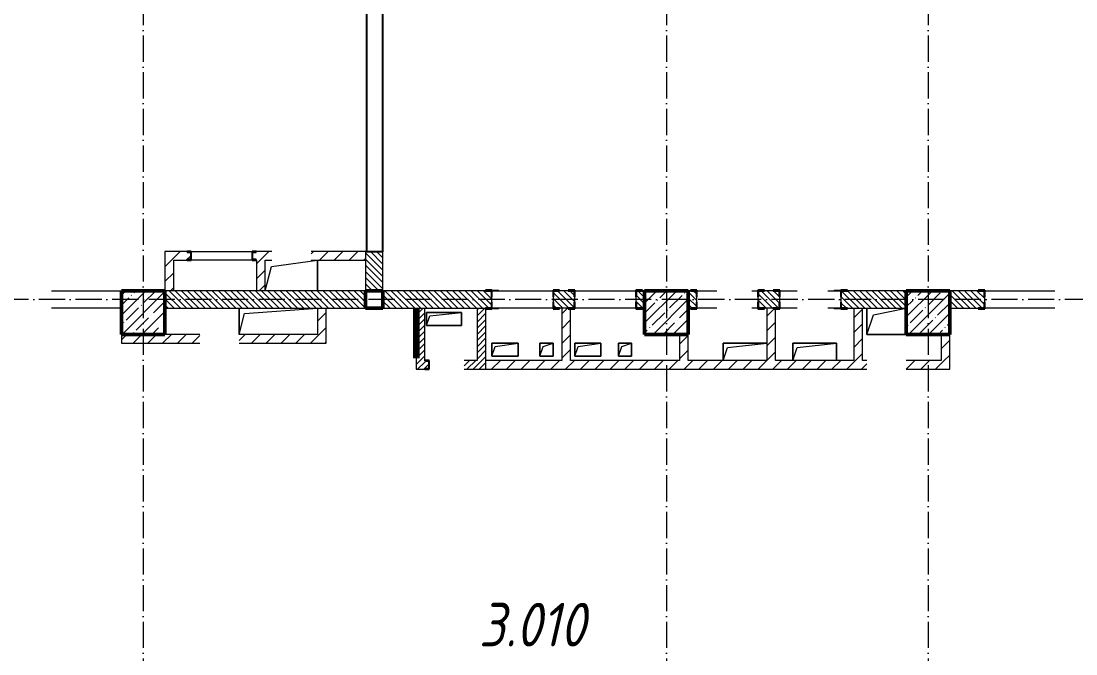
# Model space of a CAD drawing. Header units: millimetres. Extents: x -401725 to 250493, y 305116 to 802890.
# Drawn here: x 161979 to 174075, y 518033 to 525289 of the extents above; entities that cross this region are included whole.
import ezdxf

# ---------------------------------------------------------------- set-up
doc = ezdxf.new("R2010")
doc.units = ezdxf.units.MM
doc.linetypes.add('50_200_ШТРИХ_1Т_ш5_п1_п1_', pattern=[700, 500, -100, 0, -100])
for name, color, linetype, lineweight in [('20.5.1) СТ-6.1 Замена плитки Дм. монт штук', 170, 'Continuous', 211), ('A-FLOR-____-OTLN', 7, 'Continuous', 9), ('A-GENM-____-MCUT', 7, 'Continuous', 25), ('A-GENM-____-OTLN', 7, 'Continuous', 9), ('A-GENM-____-OTLN-1', 7, 'Continuous', 25), ('A-WALL-____-MCUT', 7, 'Continuous', 13), ('A-WALL-____-PATT-1', 7, 'Continuous', 9), ('A-WALL-FNSH-MCUT-1', 7, 'Continuous', 9), ('I-WALL-____-OTLN', 7, 'Continuous', 9), ('S-COLS-____-MCUT', 7, 'Continuous', 50), ('S-COLS-____-OTLN', 7, 'Continuous', 9), ('S-GRID-____-OTLN-1', 7, '50_200_ШТРИХ_1Т_ш5_п1_п1_', 9), ('Марки помещений', 7, 'Continuous', 9)]:
    doc.layers.add(name, color=color, linetype=linetype, lineweight=lineweight)
doc.styles.add('ISOCPEUR_I_2', font='isocpeui.ttf', dxfattribs={"width": 0.85, "height": 2.3})
pattern_1 = [(135, (142429.057, 459015.94), (-35.35534, -35.35534), [])]
pattern_2 = [(45, (142429.06, 459015.94), (-84.85281, 84.85281), [])]
pattern_3 = [(45, (142429.057, 459015.94), (-35.35534, 35.35534), [])]

# ---------------------------------------------------------------- blocks, each defined once
blk = doc.blocks.new('BSC_Колонна _Прямоугольная - 500х500-V13-АР1_План отверстий 3 этажа в осях 1-64_Ю-ЯЯ')
at = {"layer": 'S-COLS-____-OTLN'}
h = blk.add_hatch(dxfattribs=at)
h.set_pattern_fill('FP_20', color=256, style=0, pattern_type=2)
h.set_pattern_definition([(45, (-26950, -62931.04), (-114.04925, 114.04925), []), (45, (-26835.95, -62931.04), (-114.04925, 114.04925), [201.613, -40.323, 3.353, -36.97])])
h.paths.add_polyline_path([(-250, -250), (250, -250), (250, 250), (-250, 250)], flags=0)
at = {"layer": 'S-COLS-____-MCUT'}
for p, q in [((250, 250), (-250, 250)), ((-250, 250), (-250, -250)), ((250, -250), (250, 250)), ((-250, -250), (250, -250))]:
    blk.add_line(p, q, dxfattribs=at)
blk = doc.blocks.new('BSC_Колонна _Прямоугольная - 500х500-V49-АР1_План отверстий 3 этажа в осях 1-64_Ю-ЯЯ')
at = {"layer": 'S-COLS-____-OTLN'}
h = blk.add_hatch(dxfattribs=at)
h.set_pattern_fill('FP_57', color=256, style=0, pattern_type=2)
h.set_pattern_definition([(45, (-29950, -62931.04), (-114.04925, 114.04925), []), (45, (-29835.95, -62931.04), (-114.04925, 114.04925), [201.613, -40.323, 3.353, -36.97])])
h.paths.add_polyline_path([(-250, -250), (250, -250), (250, 250), (-250, 250)], flags=0)
at = {"layer": 'S-COLS-____-MCUT'}
for p, q in [((250, 250), (-250, 250)), ((-250, 250), (-250, -250)), ((250, -250), (250, 250)), ((-250, -250), (250, -250))]:
    blk.add_line(p, q, dxfattribs=at)
blk = doc.blocks.new('BSC_Колонна _Прямоугольная - 500х500-V51-АР1_План отверстий 3 этажа в осях 1-64_Ю-ЯЯ')
at = {"layer": 'S-COLS-____-OTLN'}
h = blk.add_hatch(dxfattribs=at)
h.set_pattern_fill('FP_59', color=256, style=0, pattern_type=2)
h.set_pattern_definition([(45, (-20950, -62931.04), (-114.04925, 114.04925), []), (45, (-20835.95, -62931.04), (-114.04925, 114.04925), [201.613, -40.323, 3.353, -36.97])])
h.paths.add_polyline_path([(-250, -250), (250, -250), (250, 250), (-250, 250)], flags=0)
at = {"layer": 'S-COLS-____-MCUT'}
for p, q in [((250, 250), (-250, 250)), ((-250, 250), (-250, -250)), ((250, -250), (250, 250)), ((-250, -250), (250, -250))]:
    blk.add_line(p, q, dxfattribs=at)
blk = doc.blocks.new('Фахверк_СКБ_Уголок - 200_3960-28268576-АР1_План отверстий 3 этажа в осях 1-64_Ю-ЯЯ')
at = {"layer": 'A-GENM-____-MCUT'}
for p, q in [((200, 156), (125, 156)), ((125, 156), (125, 81)), ((131, 81), (131, 150)), ((131, 150), (200, 150)), ((200, 150), (200, 156)), ((125, 81), (131, 81)), ((131, 19), (125, 19)), ((125, 19), (125, -56)), ((131, -50), (131, 19)), ((125, -56), (200, -56)), ((200, -50), (131, -50)), ((200, -56), (200, -50))]:
    blk.add_line(p, q, dxfattribs=at)
blk = doc.blocks.new('154_Стойка_СКБ_Уголок - СМ-2180_200-28268025-АР1_План отверстий 3 этажа в осях 1-64_Ю-ЯЯ')
at = {"layer": 'A-GENM-____-MCUT'}
for p, q in [((125, 156), (125, 81)), ((200, 156), (125, 156)), ((131, 81), (131, 150)), ((131, 150), (200, 150)), ((200, 150), (200, 156)), ((125, 81), (131, 81)), ((131, 19), (125, 19)), ((125, 19), (125, -56)), ((131, -50), (131, 19)), ((125, -56), (200, -56)), ((200, -50), (131, -50)), ((200, -56), (200, -50))]:
    blk.add_line(p, q, dxfattribs=at)
blk = doc.blocks.new('Фахверк_СКБ_Уголок - 200_3960_зеркало-28268689-АР1_План отверстий 3 этажа в осях 1-64_Ю-ЯЯ')
at = {"layer": 'A-GENM-____-MCUT'}
for p, q in [((200, 156), (125, 156)), ((125, 156), (125, 81)), ((131, 81), (131, 150)), ((131, 150), (200, 150)), ((200, 150), (200, 156)), ((125, 81), (131, 81)), ((131, 19), (125, 19)), ((125, 19), (125, -56)), ((131, -50), (131, 19)), ((125, -56), (200, -56)), ((200, -50), (131, -50)), ((200, -56), (200, -50))]:
    blk.add_line(p, q, dxfattribs=at)
blk = doc.blocks.new('Стойка_Влож_Уголок_Опорный - Уголок-28213941-АР1_План отверстий 3 этажа в осях 1-64_Ю-ЯЯ')
at = {"layer": 'A-GENM-____-OTLN'}
for p, q in [((-212, -6), (-212, 0)), ((0, 0), (0, -6)), ((-212, -75), (-212, -6)), ((-212, -6), (-206, -6)), ((-212, -75), (-206, -75)), ((-6, -6), (0, -6)), ((-6, -75), (0, -75)), ((0, -6), (0, -75))]:
    blk.add_line(p, q, dxfattribs=at)
blk = doc.blocks.new('154_Фахверк_СКБ_Швеллер - Тип_100_3960_зеркало-29769493-АР1_План отверстий 3 этажа в осях 1-64_Ю-ЯЯ')
at = {"layer": 'A-GENM-____-MCUT'}
for p, q in [((175, 50), (125, 50)), ((125, 50), (125, -50)), ((128, 47), (175, 47)), ((128, -47), (128, 47)), ((175, 47), (175, 50)), ((125, -50), (175, -50)), ((175, -47), (128, -47)), ((175, -50), (175, -47))]:
    blk.add_line(p, q, dxfattribs=at)
blk = doc.blocks.new('AR_Отверстие прямоугольное _в плите_ - AR_Отверстие прямоугольное _в плите_-30229432-АР1_План отверстий 3 этажа в осях 1-64_Ю-ЯЯ')
at = {"layer": 'A-GENM-____-OTLN'}
for p, q in [((250, 100), (-250, 100)), ((-250, 100), (-250, -100)), ((-250, -100), (-200, 50)), ((-200, 50), (250, 100))]:
    blk.add_line(p, q, dxfattribs=at)
blk = doc.blocks.new('AR_Отверстие прямоугольное _в плите_ - AR_Отверстие прямоугольное _в плите_-V165-АР1_План отверстий 3 этажа в осях 1-64_Ю-ЯЯ')
at = {"layer": 'A-GENM-____-OTLN'}
for p, q in [((250, 100), (-250, 100)), ((-250, 100), (-250, -100)), ((-250, -100), (-200, 50)), ((-200, 50), (250, 100)), ((250, -100), (250, 100))]:
    blk.add_line(p, q, dxfattribs=at)
blk = doc.blocks.new('AR_Отверстие прямоугольное _в плите_ - AR_Отверстие прямоугольное _в плите_-30229441-АР1_План отверстий 3 этажа в осях 1-64_Ю-ЯЯ')
at = {"layer": 'A-GENM-____-OTLN'}
for p, q in [((150, 75), (-150, 75)), ((-150, 75), (-150, -75)), ((-150, -75), (-113, 37)), ((-113, 37), (150, 75)), ((150, -75), (150, 75)), ((-150, -75), (150, -75))]:
    blk.add_line(p, q, dxfattribs=at)
blk = doc.blocks.new('AR_Отверстие прямоугольное _в плите_ - AR_Отверстие прямоугольное _в плите_-30423627-АР1_План отверстий 3 этажа в осях 1-64_Ю-ЯЯ')
at = {"layer": 'A-GENM-____-OTLN'}
for p, q in [((75, 75), (-75, 75)), ((-75, 75), (-75, -75)), ((-75, -75), (-37, 37)), ((-37, 37), (75, 75)), ((75, -75), (75, 75)), ((-75, -75), (75, -75))]:
    blk.add_line(p, q, dxfattribs=at)
blk = doc.blocks.new('AR_Отверстие прямоугольное _в плите_ - AR_Отверстие прямоугольное _в плите_-V167-АР1_План отверстий 3 этажа в осях 1-64_Ю-ЯЯ')
at = {"layer": 'A-GENM-____-OTLN'}
for p, q in [((200, 75), (-200, 75)), ((-200, 75), (-200, -75)), ((-200, -75), (-163, 37)), ((-163, 37), (200, 75)), ((200, -75), (200, 75)), ((-200, -75), (200, -75))]:
    blk.add_line(p, q, dxfattribs=at)
blk = doc.blocks.new('AR_Отверстие прямоугольное _в плите_ - AR_Отверстие прямоугольное _в плите_-30552527-АР1_План отверстий 3 этажа в осях 1-64_Ю-ЯЯ')
at = {"layer": 'A-GENM-____-OTLN'}
for p, q in [((-230, 105), (300, 175)), ((300, -175), (300, 175)), ((-300, -175), (-230, 105))]:
    blk.add_line(p, q, dxfattribs=at)
blk = doc.blocks.new('AR_Отверстие прямоугольное _в плите_ - AR_Отверстие прямоугольное _в плите_-30552666-АР1_План отверстий 3 этажа в осях 1-64_Ю-ЯЯ')
at = {"layer": 'A-GENM-____-OTLN'}
for p, q in [((-450, 150), (-450, -150)), ((-390, 90), (450, 150)), ((-450, -150), (-390, 90))]:
    blk.add_line(p, q, dxfattribs=at)
blk = doc.blocks.new('AR_Отверстие прямоугольное _в плите_ - AR_Отверстие прямоугольное _в плите_-30552670-АР1_План отверстий 3 этажа в осях 1-64_Ю-ЯЯ')
at = {"layer": 'A-GENM-____-OTLN'}
for p, q in [((-225, 150), (-225, -150)), ((-150, 75), (225, 150)), ((-225, -150), (-150, 75)), ((-225, -150), (225, -150))]:
    blk.add_line(p, q, dxfattribs=at)
blk = doc.blocks.new('154_Стойка_СКБ_Швеллер - СМ-2180_100-28318692-АР1_План отверстий 3 этажа в осях 1-64_Ю-ЯЯ')
at = {"layer": 'A-GENM-____-MCUT'}
for p, q in [((171, 50), (125, 50)), ((125, 50), (125, -50)), ((129.5, 42.4), (171, 42.4)), ((129.5, -42.4), (129.5, 42.4)), ((171, 42.4), (171, 50)), ((125, -50), (171, -50)), ((171, -42.4), (129.5, -42.4)), ((171, -50), (171, -42.4))]:
    blk.add_line(p, q, dxfattribs=at)
blk = doc.blocks.new('BSC_Колонна _Прямоугольная1 - 200х200 _металл_-35216022-АР1_План отверстий 3 этажа в осях 1-64_Ю-ЯЯ')
at = {"layer": 'S-COLS-____-MCUT'}
for p, q in [((100, 100), (-100, 100)), ((-100, 100), (-100, -100)), ((100, -100), (100, 100)), ((-100, -100), (100, -100))]:
    blk.add_line(p, q, dxfattribs=at)

msp = doc.modelspace()

# ---------------------------------------------------------------- hatches: boundary and pattern name
at = {"layer": 'A-WALL-____-PATT-1'}
h = msp.add_hatch(dxfattribs=at)
h.set_pattern_fill('FP_7', color=256, style=0, pattern_type=2)
h.set_pattern_definition(pattern_2)
h.paths.add_polyline_path([(163629.0567, 522546.983), (163883.0567, 522546.983), (163883.0567, 522554.583), (163924.5567, 522554.583), (163924.5567, 522639.383), (163883.0567, 522639.383), (163883.0567, 522646.983), (163629.0567, 522646.983)], flags=0)
h.paths.add_polyline_path([(165929.0567, 522546.983), (165929.0567, 522646.983), (165304.0567, 522646.983), (165304.0567, 522546.983), (165392.0665, 522546.983)], flags=0)
h.paths.add_polyline_path([(164675.0567, 522546.983), (164854.0567, 522546.983), (164854.0567, 522646.983), (164675.0567, 522646.983), (164675.0567, 522639.383), (164633.5567, 522639.383), (164633.5567, 522554.583), (164675.0567, 522554.583)], flags=0)
h = msp.add_hatch(dxfattribs=at)
h.set_pattern_fill('FP_9', color=256, style=0, pattern_type=2)
h.set_pattern_definition(pattern_1)
h.paths.add_polyline_path([(166129.0567, 522196.983), (166129.0567, 522646.983), (165929.0567, 522646.983), (165929.0567, 522196.983)], flags=0)
h = msp.add_hatch(dxfattribs=at)
h.set_pattern_fill('FP_7', color=256, style=0, pattern_type=2)
h.set_pattern_definition(pattern_2)
h.paths.add_polyline_path([(163729.0567, 522196.983), (163729.0567, 522546.983), (163629.0567, 522546.983), (163629.0567, 522196.983)], flags=0)
h = msp.add_hatch(dxfattribs=at)
h.set_pattern_fill('FP_7', color=256, style=0, pattern_type=2)
h.set_pattern_definition(pattern_2)
h.paths.add_polyline_path([(164779.0567, 522196.983), (164779.0567, 522546.983), (164679.0567, 522546.983), (164679.0567, 522196.983)], flags=0)
h = msp.add_hatch(dxfattribs=at)
h.set_pattern_fill('FP_9', color=256, style=0, pattern_type=2)
h.set_pattern_definition(pattern_1)
h.paths.add_polyline_path([(169035.0567, 521996.983), (169129.0567, 521996.983), (169129.0567, 522196.983), (169035.0567, 522196.983), (169035.0567, 522127.983), (169029.0567, 522127.983), (169029.0567, 522065.983), (169035.0567, 522065.983)], flags=0)
h.paths.add_polyline_path([(165929.0567, 521996.983), (165929.0567, 522196.983), (163629.0567, 522196.983), (163629.0567, 521996.983), (165479.0567, 521996.983)], flags=0)
h.paths.add_polyline_path([(166129.0567, 521996.983), (167373.0567, 521996.983), (167373.0567, 522065.983), (167379.0567, 522065.983), (167379.0567, 522127.983), (167373.0567, 522127.983), (167373.0567, 522196.983), (166129.0567, 522196.983), (166129.0567, 522128.0174)], flags=0)
h.paths.add_polyline_path([(168323.0567, 521996.983), (168323.0567, 522065.983), (168329.0567, 522065.983), (168329.0567, 522127.983), (168323.0567, 522127.983), (168323.0567, 522196.983), (168085.0567, 522196.983), (168085.0567, 522127.983), (168079.0567, 522127.983), (168079.0567, 522065.983), (168085.0567, 522065.983), (168085.0567, 521996.983), (168279.0567, 521996.983)], flags=0)
h = msp.add_hatch(dxfattribs=at)
h.set_pattern_fill('FP_9', color=256, style=0, pattern_type=2)
h.set_pattern_definition(pattern_1)
h.paths.add_polyline_path([(171629.0567, 521996.983), (172129.0567, 521996.983), (172129.0567, 522196.983), (171385.0567, 522196.983), (171385.0567, 522127.983), (171379.0567, 522127.983), (171379.0567, 522065.983), (171385.0567, 522065.983), (171385.0567, 521996.983), (171529.0567, 521996.983)], flags=0)
h.paths.add_polyline_path([(170435.0567, 521996.983), (170673.0567, 521996.983), (170673.0567, 522065.983), (170679.0567, 522065.983), (170679.0567, 522127.983), (170673.0567, 522127.983), (170673.0567, 522196.983), (170435.0567, 522196.983), (170435.0567, 522127.983), (170429.0567, 522127.983), (170429.0567, 522065.983), (170435.0567, 522065.983)], flags=0)
h.paths.add_polyline_path([(169629.0567, 521996.983), (169723.0567, 521996.983), (169723.0567, 522065.983), (169729.0567, 522065.983), (169729.0567, 522127.983), (169723.0567, 522127.983), (169723.0567, 522196.983), (169629.0567, 522196.983), (169629.0567, 522102.983)], flags=0)
h = msp.add_hatch(dxfattribs=at)
h.set_pattern_fill('FP_9', color=256, style=0, pattern_type=2)
h.set_pattern_definition(pattern_1)
h.paths.add_polyline_path([(178129.0567, 521996.983), (178129.0567, 522196.983), (175879.0567, 522196.983), (175879.0567, 521996.983), (177764.3165, 521996.983)], flags=0)
h.paths.add_polyline_path([(174735.0567, 521996.983), (175179.0567, 521996.983), (175179.0567, 522196.983), (174735.0567, 522196.983), (174735.0567, 522127.983), (174729.0567, 522127.983), (174729.0567, 522065.983), (174735.0567, 522065.983), (174735.0567, 522036.983)], flags=0)
h.paths.add_polyline_path([(172954.0567, 521996.983), (173023.0567, 521996.983), (173023.0567, 522065.983), (173029.0567, 522065.983), (173029.0567, 522127.983), (173023.0567, 522127.983), (173023.0567, 522196.983), (172629.0567, 522196.983), (172629.0567, 521996.983)], flags=0)
h = msp.add_hatch(dxfattribs=at)
h.set_pattern_fill('FP_7', color=256, style=0, pattern_type=2)
h.set_pattern_definition(pattern_2)
h.paths.add_polyline_path([(165392.0665, 521596.983), (165479.0567, 521596.983), (165479.0567, 521996.983), (165379.0567, 521996.983), (165379.0567, 521596.983)], flags=0)
h = msp.add_hatch(dxfattribs=at)
h.set_pattern_fill('FP_8', color=256, style=0, pattern_type=2)
h.set_pattern_definition(pattern_3)
h.paths.add_polyline_path([(166609.0567, 521296.983), (166609.0567, 521996.983), (166509.0567, 521996.983), (166509.0567, 521296.983)], flags=0)
h = msp.add_hatch(dxfattribs=at)
h.set_pattern_fill('FP_8', color=256, style=0, pattern_type=2)
h.set_pattern_definition(pattern_3)
h.paths.add_polyline_path([(167309.0567, 521396.983), (167309.0567, 521990.983), (167304.0567, 521990.983), (167304.0567, 521996.983), (167209.0567, 521996.983), (167209.0567, 521396.983), (167304.0567, 521396.983)], flags=0)
h = msp.add_hatch(dxfattribs=at)
h.set_pattern_fill('FP_7', color=256, style=0, pattern_type=2)
h.set_pattern_definition(pattern_2)
h.paths.add_polyline_path([(168279.0567, 521396.983), (168279.0567, 521990.983), (168254.0567, 521990.983), (168254.0567, 521996.983), (168179.0567, 521996.983), (168179.0567, 521396.983), (168254.0567, 521396.983)], flags=0)
h = msp.add_hatch(dxfattribs=at)
h.set_pattern_fill('FP_7', color=256, style=0, pattern_type=2)
h.set_pattern_definition(pattern_2)
h.paths.add_polyline_path([(170629.0567, 521396.983), (170629.0567, 521990.983), (170604.0567, 521990.983), (170604.0567, 521996.983), (170529.0567, 521996.983), (170529.0567, 521396.983), (170604.0567, 521396.983)], flags=0)
h = msp.add_hatch(dxfattribs=at)
h.set_pattern_fill('FP_7', color=256, style=0, pattern_type=2)
h.set_pattern_definition(pattern_2)
h.paths.add_polyline_path([(171629.0567, 521396.983), (171629.0567, 521996.983), (171529.0567, 521996.983), (171529.0567, 521396.983)], flags=0)
h = msp.add_hatch(dxfattribs=at)
h.set_pattern_fill('FP_7', color=256, style=0, pattern_type=2)
h.set_pattern_definition(pattern_2)
h.paths.add_polyline_path([(165379.0567, 521596.983), (165379.0567, 521696.983), (164479.0567, 521696.983), (164479.0567, 521596.983), (164508.3344, 521596.983)], flags=0)
h.paths.add_polyline_path([(164029.0567, 521596.983), (164029.0567, 521696.983), (163129.0567, 521696.983), (163129.0567, 521596.983), (163629.0567, 521596.983)], flags=0)
h = msp.add_hatch(dxfattribs=at)
h.set_pattern_fill('FP_7', color=256, style=0, pattern_type=2)
h.set_pattern_definition(pattern_2)
h.paths.add_polyline_path([(169629.0567, 521396.983), (169629.0567, 521696.983), (169529.0567, 521696.983), (169529.0567, 521396.983)], flags=0)
h = msp.add_hatch(dxfattribs=at)
h.set_pattern_fill('FP_7', color=256, style=0, pattern_type=2)
h.set_pattern_definition(pattern_2)
h.paths.add_polyline_path([(172629.0567, 521396.983), (172629.0567, 521696.983), (172529.0567, 521696.983), (172529.0567, 521396.983)], flags=0)
h = msp.add_hatch(dxfattribs=at)
h.set_pattern_fill('FP_8', color=256, style=0, pattern_type=2)
h.set_pattern_definition(pattern_3)
h.paths.add_polyline_path([(167059.0567, 521296.983), (167309.0567, 521296.983), (167309.0567, 521396.983), (167059.0567, 521396.983), (167059.0567, 521371.983)], flags=0)
h.paths.add_polyline_path([(166627.0567, 521299.983), (166656.0567, 521299.983), (166656.0567, 521393.983), (166609.0567, 521393.983), (166609.0567, 521299.983)], flags=0)
h = msp.add_hatch(dxfattribs=at)
h.set_pattern_fill('FP_7', color=256, style=0, pattern_type=2)
h.set_pattern_definition(pattern_2)
h.paths.add_polyline_path([(172629.0567, 521296.983), (172629.0567, 521396.983), (172129.0567, 521396.983), (172129.0567, 521296.983), (172461.9237, 521296.983)], flags=0)
h.paths.add_polyline_path([(171679.0567, 521296.983), (171679.0567, 521396.983), (167309.0567, 521396.983), (167309.0567, 521296.983), (170694.4594, 521296.983)], flags=0)

# ---------------------------------------------------------------- linework, layer by layer
msp.add_lwpolyline([(165941.0578, 522646.9845), (166129.0567, 522646.9845), (166129.0567, 526196.983), (165941.0578, 526196.983)], close=True)
at = {"layer": '20.5.1) СТ-6.1 Замена плитки Дм. монт штук'}
msp.add_lwpolyline([(166509.0567, 521996.983), (166509.0567, 521423.0384)], dxfattribs=at)
at = {"layer": 'A-FLOR-____-OTLN'}
for p, q in [((165379.0567, 522546.983), (165379.0567, 522196.983)), ((164479.0567, 521696.983), (164479.0567, 521996.983)), ((166629.0567, 521946.983), (167029.0567, 521946.983)), ((166629.0567, 521796.983), (166629.0567, 521946.983)), ((167029.0567, 521946.983), (167029.0567, 521796.983)), ((171679.265, 521696.983), (171679.265, 521996.983)), ((167029.0567, 521796.983), (166629.0567, 521796.983)), ((167379.0567, 521596.983), (167679.0567, 521596.983)), ((167379.0567, 521446.983), (167379.0567, 521596.983)), ((167679.0567, 521596.983), (167679.0567, 521446.983)), ((167929.0567, 521596.983), (168079.0567, 521596.983)), ((167929.0567, 521446.983), (167929.0567, 521596.983)), ((168079.0567, 521596.983), (168079.0567, 521446.983)), ((168329.0567, 521596.983), (168629.0567, 521596.983)), ((168329.0567, 521446.983), (168329.0567, 521596.983)), ((168629.0567, 521596.983), (168629.0567, 521446.983)), ((168829.0567, 521596.983), (168979.0567, 521596.983)), ((168829.0567, 521446.983), (168829.0567, 521596.983)), ((168979.0567, 521596.983), (168979.0567, 521446.983)), ((170029.0567, 521596.983), (170529.0567, 521596.983)), ((170029.0567, 521396.983), (170029.0567, 521596.983)), ((170829.0567, 521596.983), (171329.0567, 521596.983)), ((170829.0567, 521396.983), (170829.0567, 521596.983)), ((171329.0567, 521596.983), (171329.0567, 521396.983)), ((172129.0567, 521696.983), (171679.265, 521696.983)), ((167679.0567, 521446.983), (167379.0567, 521446.983)), ((168079.0567, 521446.983), (167929.0567, 521446.983)), ((168629.0567, 521446.983), (168329.0567, 521446.983)), ((168979.0567, 521446.983), (168829.0567, 521446.983))]:
    msp.add_line(p, q, dxfattribs=at)
at = {"layer": 'A-WALL-____-MCUT'}
for p, q in [((166129.0567, 522646.983), (165929.0567, 522646.983)), ((165929.0567, 522646.983), (165929.0567, 522196.983)), ((166129.0567, 522196.983), (166129.0567, 522646.983)), ((165929.0567, 522196.983), (163629.0567, 522196.983)), ((167304.0567, 522196.983), (166129.0567, 522196.983)), ((168254.0567, 522196.983), (168154.0567, 522196.983)), ((169129.0567, 522196.983), (169104.0567, 522196.983)), ((169654.0567, 522196.983), (169629.0567, 522196.983)), ((170604.0567, 522196.983), (170504.0567, 522196.983)), ((172129.0567, 522196.983), (171454.0567, 522196.983)), ((172954.0567, 522196.983), (172629.0567, 522196.983)), ((167379.0567, 522065.983), (167379.0567, 522127.983)), ((168079.0567, 522127.983), (168079.0567, 522065.983)), ((168329.0567, 522065.983), (168329.0567, 522127.983)), ((169029.0567, 522127.983), (169029.0567, 522065.983)), ((169729.0567, 522065.983), (169729.0567, 522127.983)), ((170429.0567, 522127.983), (170429.0567, 522065.983)), ((170679.0567, 522065.983), (170679.0567, 522127.983)), ((171379.0567, 522127.983), (171379.0567, 522065.983)), ((173029.0567, 522065.983), (173029.0567, 522127.983)), ((163629.0567, 521996.983), (165929.0567, 521996.983)), ((166129.0567, 521996.983), (167304.0567, 521996.983)), ((168254.0567, 521996.983), (168154.0567, 521996.983)), ((169104.0567, 521996.983), (169129.0567, 521996.983)), ((169629.0567, 521996.983), (169654.0567, 521996.983)), ((170604.0567, 521996.983), (170504.0567, 521996.983)), ((171454.0567, 521996.983), (172129.0567, 521996.983)), ((172629.0567, 521996.983), (172954.0567, 521996.983))]:
    msp.add_line(p, q, dxfattribs=at)
at = {"layer": 'A-WALL-FNSH-MCUT-1'}
for p, q in [((163883.0567, 522646.983), (163629.0567, 522646.983)), ((163629.0567, 522646.983), (163629.0567, 522196.983)), ((164854.0567, 522646.983), (164675.0567, 522646.983)), ((165929.0567, 522646.983), (165304.0567, 522646.983)), ((165929.0567, 522646.983), (165929.0567, 522646.983)), ((163729.0567, 522546.983), (163883.0567, 522546.983)), ((163729.0567, 522196.983), (163729.0567, 522546.983)), ((164675.0567, 522546.983), (164679.0567, 522546.983)), ((164679.0567, 522546.983), (164679.0567, 522196.983)), ((164779.0567, 522196.983), (164779.0567, 522546.983)), ((164779.0567, 522546.983), (164854.0567, 522546.983)), ((165304.0567, 522546.983), (165929.0567, 522546.983)), ((165379.0567, 521996.983), (165379.0567, 521696.983)), ((165479.0567, 521596.983), (165479.0567, 521996.983)), ((166509.0567, 521996.983), (166509.0567, 521296.983)), ((166609.0567, 521396.983), (166609.0567, 521996.983)), ((167209.0567, 521996.983), (167209.0567, 521396.983)), ((167309.0567, 521296.983), (167309.0567, 521990.983)), ((168179.0567, 521996.983), (168179.0567, 521396.983)), ((168279.0567, 521396.983), (168279.0567, 521990.983)), ((170529.0567, 521996.983), (170529.0567, 521396.983)), ((170629.0567, 521396.983), (170629.0567, 521990.983)), ((171529.0567, 521996.983), (171529.0567, 521396.983)), ((171629.0567, 521396.983), (171629.0567, 521996.983)), ((163129.0567, 521696.983), (163129.0567, 521596.983)), ((163129.0567, 521596.983), (164029.0567, 521596.983)), ((164029.0567, 521696.983), (163629.0567, 521696.983)), ((165379.0567, 521696.983), (164479.0567, 521696.983)), ((164479.0567, 521596.983), (165479.0567, 521596.983)), ((169529.0567, 521696.983), (169529.0567, 521396.983)), ((169629.0567, 521396.983), (169629.0567, 521696.983)), ((172529.0567, 521696.983), (172529.0567, 521396.983)), ((172629.0567, 521296.983), (172629.0567, 521696.983)), ((167209.0567, 521396.983), (167059.0567, 521396.983)), ((168179.0567, 521396.983), (167309.0567, 521396.983)), ((169529.0567, 521396.983), (168279.0567, 521396.983)), ((170529.0567, 521396.983), (169629.0567, 521396.983)), ((171529.0567, 521396.983), (170629.0567, 521396.983)), ((171679.0567, 521396.983), (171629.0567, 521396.983)), ((172529.0567, 521396.983), (172129.0567, 521396.983)), ((166509.0567, 521296.983), (166609.0567, 521296.983)), ((167059.0567, 521296.983), (171679.0567, 521296.983)), ((172129.0567, 521296.983), (172629.0567, 521296.983))]:
    msp.add_line(p, q, dxfattribs=at)
at = {"layer": 'I-WALL-____-OTLN'}
for p, q in [((163929.0567, 522646.983), (164629.0567, 522646.983)), ((164629.0567, 522546.983), (163929.0567, 522546.983)), ((162329.0567, 522196.983), (163129.0567, 522196.983)), ((167379.0567, 522196.983), (168079.0567, 522196.983)), ((168329.0567, 522196.983), (169029.0567, 522196.983)), ((169729.0567, 522196.983), (169959.0567, 522196.983)), ((170359.0567, 522196.983), (170429.0567, 522196.983)), ((170679.0567, 522196.983), (170879.0567, 522196.983)), ((171229.0567, 522196.983), (171379.0567, 522196.983)), ((173029.0567, 522196.983), (173834.0567, 522196.983)), ((163129.0567, 521996.983), (162329.0567, 521996.983)), ((168079.0567, 521996.983), (167379.0567, 521996.983)), ((169029.0567, 521996.983), (168329.0567, 521996.983)), ((169959.0567, 521996.983), (169729.0567, 521996.983)), ((170429.0567, 521996.983), (170359.0567, 521996.983)), ((170879.0567, 521996.983), (170679.0567, 521996.983)), ((171379.0567, 521996.983), (171229.0567, 521996.983)), ((173834.0567, 521996.983), (173029.0567, 521996.983))]:
    msp.add_line(p, q, dxfattribs=at)
at = {"layer": 'S-GRID-____-OTLN-1', "color": 251, "ltscale": 0.6, "true_color": 0x636466}
for p, q in [((163379.0567, 549908.7924), (163379.0567, 511907.5288)), ((169379.0567, 549908.7924), (169379.0567, 511907.5288)), ((172379.0567, 549908.7924), (172379.0567, 511907.5288)), ((246503.4633, 522096.983), (137760.2865, 522096.983))]:
    msp.add_line(p, q, dxfattribs=at)

# ---------------------------------------------------------------- block references
at = {"layer": 'A-GENM-____-OTLN'}
for name, p in [('AR_Отверстие прямоугольное _в плите_ - AR_Отверстие прямоугольное _в плите_-30552527-АР1_План отверстий 3 этажа в осях 1-64_Ю-ЯЯ', (165079.0567, 522371.983)), ('AR_Отверстие прямоугольное _в плите_ - AR_Отверстие прямоугольное _в плите_-30552666-АР1_План отверстий 3 этажа в осях 1-64_Ю-ЯЯ', (164929.0567, 521846.983)), ('AR_Отверстие прямоугольное _в плите_ - AR_Отверстие прямоугольное _в плите_-V167-АР1_План отверстий 3 этажа в осях 1-64_Ю-ЯЯ', (166829.0567, 521871.983)), ('AR_Отверстие прямоугольное _в плите_ - AR_Отверстие прямоугольное _в плите_-30552670-АР1_План отверстий 3 этажа в осях 1-64_Ю-ЯЯ', (171904.265, 521846.983)), ('AR_Отверстие прямоугольное _в плите_ - AR_Отверстие прямоугольное _в плите_-30229441-АР1_План отверстий 3 этажа в осях 1-64_Ю-ЯЯ', (167529.0567, 521521.983)), ('AR_Отверстие прямоугольное _в плите_ - AR_Отверстие прямоугольное _в плите_-30423627-АР1_План отверстий 3 этажа в осях 1-64_Ю-ЯЯ', (168004.0567, 521521.983)), ('AR_Отверстие прямоугольное _в плите_ - AR_Отверстие прямоугольное _в плите_-30229441-АР1_План отверстий 3 этажа в осях 1-64_Ю-ЯЯ', (168479.0567, 521521.983)), ('AR_Отверстие прямоугольное _в плите_ - AR_Отверстие прямоугольное _в плите_-30423627-АР1_План отверстий 3 этажа в осях 1-64_Ю-ЯЯ', (168904.0567, 521521.983)), ('AR_Отверстие прямоугольное _в плите_ - AR_Отверстие прямоугольное _в плите_-30229432-АР1_План отверстий 3 этажа в осях 1-64_Ю-ЯЯ', (170279.0567, 521496.983)), ('AR_Отверстие прямоугольное _в плите_ - AR_Отверстие прямоугольное _в плите_-V165-АР1_План отверстий 3 этажа в осях 1-64_Ю-ЯЯ', (171079.0567, 521496.983))]:
    msp.add_blockref(name, p, dxfattribs=at)
for p, rotation in [((167379.0567, 522202.983), 89.99999999999955), ((171379.0567, 521990.983), 269.9999999999995)]:
    msp.add_blockref('Стойка_Влож_Уголок_Опорный - Уголок-28213941-АР1_План отверстий 3 этажа в осях 1-64_Ю-ЯЯ', p, dxfattribs=dict(at, rotation=rotation))
at = {"layer": 'A-GENM-____-OTLN-1', "rotation": 180}
for name, p in [('154_Стойка_СКБ_Швеллер - СМ-2180_100-28318692-АР1_План отверстий 3 этажа в осях 1-64_Ю-ЯЯ', (164054.0567, 522596.983)), ('154_Стойка_СКБ_Уголок - СМ-2180_200-28268025-АР1_План отверстий 3 этажа в осях 1-64_Ю-ЯЯ', (167504.0567, 522146.983)), ('Фахверк_СКБ_Уголок - 200_3960-28268576-АР1_План отверстий 3 этажа в осях 1-64_Ю-ЯЯ', (168454.0567, 522146.983)), ('Фахверк_СКБ_Уголок - 200_3960_зеркало-28268689-АР1_План отверстий 3 этажа в осях 1-64_Ю-ЯЯ', (169854.0567, 522146.983)), ('Фахверк_СКБ_Уголок - 200_3960_зеркало-28268689-АР1_План отверстий 3 этажа в осях 1-64_Ю-ЯЯ', (170804.0567, 522146.983)), ('Фахверк_СКБ_Уголок - 200_3960-28268576-АР1_План отверстий 3 этажа в осях 1-64_Ю-ЯЯ', (173154.0567, 522146.983)), ('154_Фахверк_СКБ_Швеллер - Тип_100_3960_зеркало-29769493-АР1_План отверстий 3 этажа в осях 1-64_Ю-ЯЯ', (166784.0567, 521346.983))]:
    msp.add_blockref(name, p, dxfattribs=at)
at = {"layer": 'A-GENM-____-OTLN-1'}
for name, p in [('154_Стойка_СКБ_Швеллер - СМ-2180_100-28318692-АР1_План отверстий 3 этажа в осях 1-64_Ю-ЯЯ', (164504.0567, 522596.983)), ('Фахверк_СКБ_Уголок - 200_3960_зеркало-28268689-АР1_План отверстий 3 этажа в осях 1-64_Ю-ЯЯ', (167954.0567, 522046.983)), ('Фахверк_СКБ_Уголок - 200_3960_зеркало-28268689-АР1_План отверстий 3 этажа в осях 1-64_Ю-ЯЯ', (168904.0567, 522046.983)), ('Фахверк_СКБ_Уголок - 200_3960-28268576-АР1_План отверстий 3 этажа в осях 1-64_Ю-ЯЯ', (170304.0567, 522046.983)), ('154_Стойка_СКБ_Уголок - СМ-2180_200-28268025-АР1_План отверстий 3 этажа в осях 1-64_Ю-ЯЯ', (171254.0567, 522046.983))]:
    msp.add_blockref(name, p, dxfattribs=at)
at = {"layer": 'S-COLS-____-OTLN'}
for name, p in [('BSC_Колонна _Прямоугольная - 500х500-V51-АР1_План отверстий 3 этажа в осях 1-64_Ю-ЯЯ', (163379.0567, 521946.983)), ('BSC_Колонна _Прямоугольная - 500х500-V13-АР1_План отверстий 3 этажа в осях 1-64_Ю-ЯЯ', (169379.0567, 521946.983)), ('BSC_Колонна _Прямоугольная - 500х500-V49-АР1_План отверстий 3 этажа в осях 1-64_Ю-ЯЯ', (172379.0567, 521946.983))]:
    msp.add_blockref(name, p, dxfattribs=at)
at = {"layer": 'S-COLS-____-OTLN', "rotation": 270.0000000000001}
msp.add_blockref('BSC_Колонна _Прямоугольная1 - 200х200 _металл_-35216022-АР1_План отверстий 3 этажа в осях 1-64_Ю-ЯЯ', (166029.0567, 522096.983), dxfattribs=at)

# ---------------------------------------------------------------- texts
at = {"layer": 'Марки помещений', "insert": (167230.0206, 518618.3962), "char_height": 500, "width": 737.5525, "attachment_point": 1, "style": 'ISOCPEUR_I_2'}
msp.add_mtext('3.010', dxfattribs=at)

doc.saveas('drawing.dxf')
